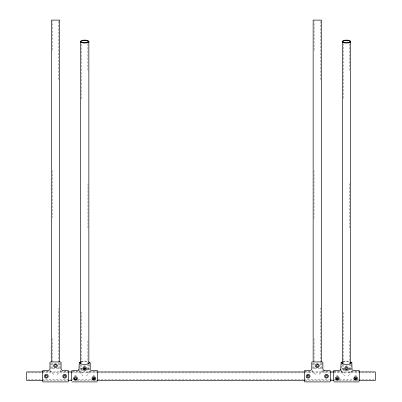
<?xml version="1.0" encoding="UTF-8"?>
<svg xmlns="http://www.w3.org/2000/svg" width="402" height="402" viewBox="0 0 402 402"><rect width="100%" height="100%" fill="white"/><g stroke="black" fill="none" stroke-linecap="round" stroke-linejoin="round"><path stroke-width="0.3" stroke-dasharray="2.01 1.51" d="M53.732 374.413L50.768 371.443L50.778 361.931M52.205 170.594L52.2 217.623M52.26 50.2L52.275 21.356M58.762 368.75L58.767 363.101M58.767 362.478L58.792 308.55M59.692 363.101L59.692 368.75L51.345 368.75L51.345 363.101M79.928 371.795L79.938 362.921M81.405 98.857L81.435 43.707M87.922 369.448L87.927 364.559M87.927 363.931L87.937 340.745M87.993 227.944L87.998 183.453M88.852 369.523L88.852 364.488M315.535 374.413L312.57 371.443L312.58 361.931M314.007 170.594L314.007 218.879M314.062 50.2L314.078 21.356M320.565 368.75L320.57 363.101M320.57 362.478L320.595 307.922M321.494 363.101L321.494 368.75L313.148 368.75L313.148 363.101M341.73 371.795L341.74 362.921M343.207 98.304L343.238 43.707M349.725 369.448L349.73 364.559M349.73 363.931L349.74 340.645M349.795 227.944L349.795 183.453M350.655 369.523L350.655 364.488M86.465 376.026L89.395 371.961A3.377 0.814 -46.8 0 0 89.4 371.564L88.345 371.714L86.525 372.961M348.268 376.026L351.197 371.961A3.377 0.814 -46.8 0 0 351.202 371.564L350.147 371.714L348.328 372.961M57.305 374.413L60.27 371.443L60.26 361.931M319.108 374.413L322.072 371.443L322.062 361.931M82.892 373.011L80.792 371.609L79.958 371.564A3.377 0.814 46.8 0 0 79.958 371.961L82.832 375.96M344.695 373.011L342.594 371.609L341.76 371.564A3.377 0.814 46.8 0 0 341.76 371.961L344.635 375.96M83.817 366.373L84.174 366.262A1.779 1.337 0 0 1 85.274 366.282M345.619 366.373L345.976 366.262A1.779 1.337 0 0 1 347.077 366.282M81.284 361.403L84.676 360.986L88.073 361.403M343.087 361.403L346.479 360.986L349.876 361.403M42.522 371.458L50.768 371.443M304.324 371.458L312.57 371.443M72.29 371.453L80.154 371.443M334.092 371.453L341.956 371.443M42.979 371.925L68.064 371.935M72.45 371.935L96.907 371.945M305.093 371.945L329.55 371.935M333.936 371.935L359.021 371.925M27.929 372.87L70.571 372.885M71.199 372.885L96.907 372.89M97.535 372.89L303.214 372.89M303.837 372.89L308.228 372.89M308.857 372.89L324.53 372.885M325.158 372.885L329.55 372.885M330.173 372.885L374.071 372.87M27.929 379.518L70.571 379.508M71.199 379.508L73.079 379.508M78.094 379.508L91.264 379.503M97.535 379.498L303.214 379.498M303.837 379.498L329.55 379.508M330.173 379.508L334.564 379.508M339.579 379.508L353.378 379.513M358.393 379.513L374.071 379.518M42.979 380.463L68.064 380.453M76.842 380.453L91.892 380.448M95.656 380.448L96.907 380.443M305.093 380.443L329.55 380.453M333.936 380.453L335.193 380.453M338.956 380.458L354.001 380.463M357.137 380.463L359.021 380.463M322.072 371.443L329.725 371.458M350.926 371.443L358.865 371.448M89.123 371.443L97.063 371.448M60.27 371.443L67.923 371.458M351.222 364.463L351.232 371.8M349.725 43.707L349.74 70.129M343.207 312.465L343.233 363.931M343.233 364.559L343.238 369.448M342.308 364.488L342.308 369.523M320.565 21.356L320.595 80.928M314.062 338.65L314.073 362.478M314.073 363.101L314.078 368.75M89.42 364.463L89.43 371.8M87.922 43.707L87.937 70.028M81.405 311.917L81.43 363.931M81.43 364.559L81.435 369.448M80.506 364.488L80.506 369.523M58.762 21.356L58.792 80.299M52.26 338.65L52.27 362.478M52.27 363.101L52.275 368.75M342.996 361.684A4.754 1.628 0 0 1 349.991 361.694M354.187 376.383A1.899 1.789 0 0 1 354.328 376.232M354.845 375.885A1.899 1.789 0 0 1 356.499 375.885M345.293 366.272A1.899 1.789 0 0 1 347.665 366.272M336.464 375.885A1.899 1.789 0 0 1 338.112 375.885M338.635 376.232A1.899 1.789 0 0 1 338.775 376.383M349.825 368.282A4.281 1.462 0 0 1 348.338 370.513M344.625 370.513A4.281 1.462 0 0 1 343.137 368.282M349.082 368.488A3.327 1.141 0 0 1 349.082 369.905M343.881 369.905A3.327 1.141 0 0 1 343.881 368.488M88.023 368.282A4.281 1.462 0 0 1 86.536 370.513M82.822 370.513A4.281 1.462 0 0 1 81.335 368.282M87.279 368.488A3.327 1.141 0 0 1 87.279 369.905M82.078 369.905A3.327 1.141 0 0 1 82.078 368.488M81.194 361.684A4.754 1.628 0 0 1 88.189 361.694M92.385 376.383A1.899 1.789 0 0 1 92.525 376.232M93.043 375.885A1.899 1.789 0 0 1 94.696 375.885M83.495 366.272A1.899 1.789 0 0 1 85.862 366.272M74.661 375.885A1.899 1.789 0 0 1 76.31 375.885M76.832 376.232A1.899 1.789 0 0 1 76.973 376.383"/><path stroke-width="0.6" d="M59.697 361.85L59.692 20.1L51.345 20.1L51.345 361.85M79.33 362.519L78.882 370.036L79.078 369.704M80.506 41.25L80.506 363.885M88.852 363.885L88.852 41.25M321.499 361.85L321.494 20.1L313.148 20.1L313.148 361.85M341.132 362.519L340.685 370.036L340.876 369.704M342.308 41.25L342.308 363.885M350.655 363.885L350.655 41.25M71.682 370.865L71.998 370.488L78.129 370.483L78.928 369.961M333.484 370.865L333.801 370.488L339.931 370.483L340.73 369.961M76.023 379.483L76.586 378.594L76.048 377.694L74.953 377.679L74.39 378.568L74.923 379.468L76.023 379.483L76.023 378.398M337.826 379.483L338.389 378.594L337.851 377.694L336.755 377.679L336.193 378.568L336.725 379.468L337.826 379.483L337.826 378.398L336.725 378.382L336.725 379.468M79.264 362.609L79.46 362.338M341.067 362.609L341.263 362.338M83.727 368.237L84.676 367.719L85.631 368.237L85.631 369.267L84.676 369.785L83.727 369.267L83.727 368.182L84.676 368.699L85.631 368.182M92.917 378.066L93.872 377.548L94.822 378.066M93.872 378.528L94.822 378.011L94.822 379.096L93.872 379.614L92.917 379.096L92.917 378.011L93.872 378.528L93.872 379.614M346.479 369.785L347.434 369.267L347.434 368.182L346.479 367.719L345.529 368.237L345.529 369.267L346.479 369.785L346.479 368.699M354.72 378.066L355.675 377.548L356.624 378.066M355.675 378.528L356.624 378.011L356.624 379.096L355.675 379.614L354.72 379.096L354.72 378.011L355.675 378.528L355.675 379.614M50.295 361.931L49.974 362.247L49.974 368.905C49.446 372.066 44.743 369.815 42.843 370.493L42.522 370.845M312.098 361.931L311.776 362.247L311.776 368.905C311.248 372.066 306.545 369.815 304.646 370.493L304.324 370.845M84.912 370.925L84.445 370.925M50.783 361.931L60.26 361.931M312.585 361.931L322.062 361.931M42.979 371.925L26.678 371.92L26.678 380.468L42.979 380.463M68.064 371.935L71.827 371.935M97.535 371.945L304.465 371.945M330.173 371.935L333.936 371.935M359.021 371.925L375.322 371.92L375.322 380.468L359.021 380.463M68.064 380.453L71.827 380.453M97.535 380.443L304.465 380.443M330.173 380.453L333.936 380.453M71.998 381.9L97.354 381.9M333.801 381.9L359.157 381.9M322.55 361.931L322.866 362.247L322.866 368.905C323.364 372.081 328.112 369.81 330.002 370.493L330.318 370.845M60.747 361.931L61.064 362.247L61.064 368.905C61.561 372.081 66.31 369.81 68.199 370.493L68.516 370.845M323.836 370.378L324.133 370.468M351.83 362.519L352.026 369.327L352.428 370.187L353.077 370.493L359.157 370.488L359.478 370.865M351.7 362.338L351.896 362.609M89.897 362.338L90.224 363.026L90.224 369.327L90.626 370.187L91.274 370.493L97.354 370.488L97.676 370.865M359.478 371.453L359.478 380.94M333.484 371.453L333.484 380.94M330.318 371.458L330.318 380.935M330.318 381.392L330.002 381.9L304.646 381.9L304.324 381.392M304.324 371.458L304.324 380.935M97.676 371.453L97.676 380.94M84.676 368.699L84.676 369.785M74.923 378.382L74.923 379.468M71.682 371.453L71.682 380.94M68.516 371.458L68.516 380.935M68.516 381.392L68.199 381.9L42.843 381.9L42.522 381.392M42.522 371.458L42.522 380.935M350.474 361.911A4.754 1.628 0 0 1 349.589 364.021A4.754 1.628 0 0 1 343.343 364.016A4.754 1.628 0 0 1 342.509 361.9M346.032 370.378A1.899 1.789 0 0 1 344.996 367.528A1.899 1.789 0 0 1 348.187 367.85A1.899 1.789 0 0 1 346.524 370.428M57.19 366.649A1.899 1.899 0 0 1 53.989 366.865A1.899 1.899 0 0 1 55.144 363.87A1.899 1.899 0 0 1 57.365 366.187M88.671 361.911A4.754 1.628 0 0 1 87.787 364.021A4.754 1.628 0 0 1 81.541 364.016A4.754 1.628 0 0 1 80.707 361.9M84.229 370.378A1.899 1.789 0 0 1 83.093 367.654A1.899 1.789 0 0 1 86.209 367.584A1.899 1.789 0 0 1 85.214 370.358M45.793 375.237L45.23 376.182L45.768 377.136L46.863 377.156L47.426 376.212L46.888 375.252L45.793 375.237M307.595 375.237L307.033 376.182L307.565 377.136L308.666 377.156L309.228 376.212L308.691 375.252L307.595 375.237M55.521 364.639L54.566 365.187L54.566 366.287L55.521 366.835L56.471 366.287L56.471 365.187L55.521 364.639M64.712 375.096L63.762 375.649L63.762 376.744L64.712 377.292L65.662 376.744L65.662 375.649L64.712 375.096M317.324 364.639L316.369 365.187L316.369 366.287L317.324 366.835L318.273 366.287L318.273 365.187L317.324 364.639M326.514 375.096L325.56 375.649L325.56 376.744L326.514 377.292L327.464 376.744L327.464 375.649L326.514 375.096M335.977 379.764A1.899 1.789 0 0 0 339.137 378.895A1.899 1.789 0 0 0 336.755 376.759A1.899 1.789 0 0 0 335.977 379.764M354.358 379.764A1.899 1.789 0 0 0 357.519 378.895A1.899 1.789 0 0 0 355.137 376.759A1.899 1.789 0 0 0 354.358 379.764M343.569 42.647A4.281 1.462 0 0 0 350.655 41.903A4.281 1.462 0 0 0 345.217 40.175A4.281 1.462 0 0 0 343.569 42.647M344.218 42.411A3.327 1.141 0 0 0 349.725 41.828A3.327 1.141 0 0 0 345.499 40.486A3.327 1.141 0 0 0 344.218 42.411M306.816 377.573A1.899 1.899 0 0 0 309.977 376.644A1.899 1.899 0 0 0 307.595 374.373A1.899 1.899 0 0 0 306.816 377.573M325.198 377.573A1.899 1.899 0 0 0 328.359 376.644A1.899 1.899 0 0 0 325.977 374.373A1.899 1.899 0 0 0 325.198 377.573M316.007 367.111A1.899 1.899 0 0 0 319.168 366.187A1.899 1.899 0 0 0 316.786 363.91A1.899 1.899 0 0 0 316.007 367.111M45.014 377.573A1.899 1.899 0 0 0 48.175 376.644A1.899 1.899 0 0 0 45.793 374.373A1.899 1.899 0 0 0 45.014 377.573M63.4 377.573A1.899 1.899 0 0 0 66.561 376.644A1.899 1.899 0 0 0 64.174 374.373A1.899 1.899 0 0 0 63.4 377.573M81.767 42.647A4.281 1.462 0 0 0 88.852 41.903A4.281 1.462 0 0 0 83.415 40.175A4.281 1.462 0 0 0 81.767 42.647M82.415 42.411A3.327 1.141 0 0 0 87.922 41.828A3.327 1.141 0 0 0 83.696 40.486A3.327 1.141 0 0 0 82.415 42.411M74.174 379.764A1.899 1.789 0 0 0 77.335 378.895A1.899 1.789 0 0 0 74.953 376.759A1.899 1.789 0 0 0 74.174 379.764M92.555 379.764A1.899 1.789 0 0 0 95.716 378.895A1.899 1.789 0 0 0 93.334 376.759A1.899 1.789 0 0 0 92.555 379.764"/></g></svg>
